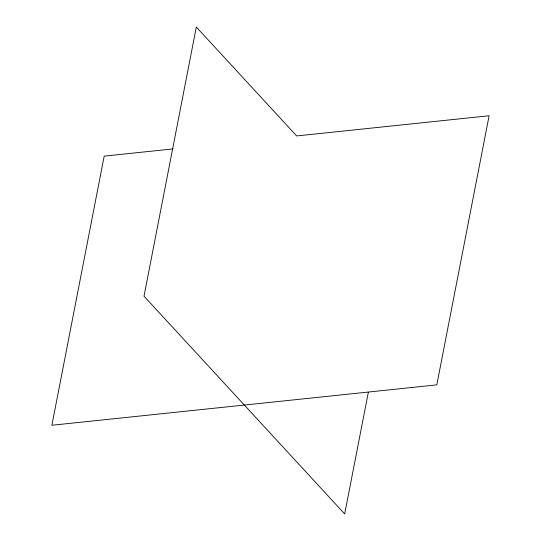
<?xml version="1.0" encoding="UTF-8"?>
<svg xmlns="http://www.w3.org/2000/svg" width="541" height="541" viewBox="0 0 541 541"><rect width="100%" height="100%" fill="white"/><g stroke="black" fill="none" stroke-linecap="round" stroke-linejoin="round"><path stroke-width="0.81" d="M368.347 392.225L344.685 513.95L144.007 296.177L196.315 27.05L296.657 135.94L489.118 115.747L436.81 384.867L51.882 425.253L104.19 156.133L173.113 148.897"/></g></svg>
